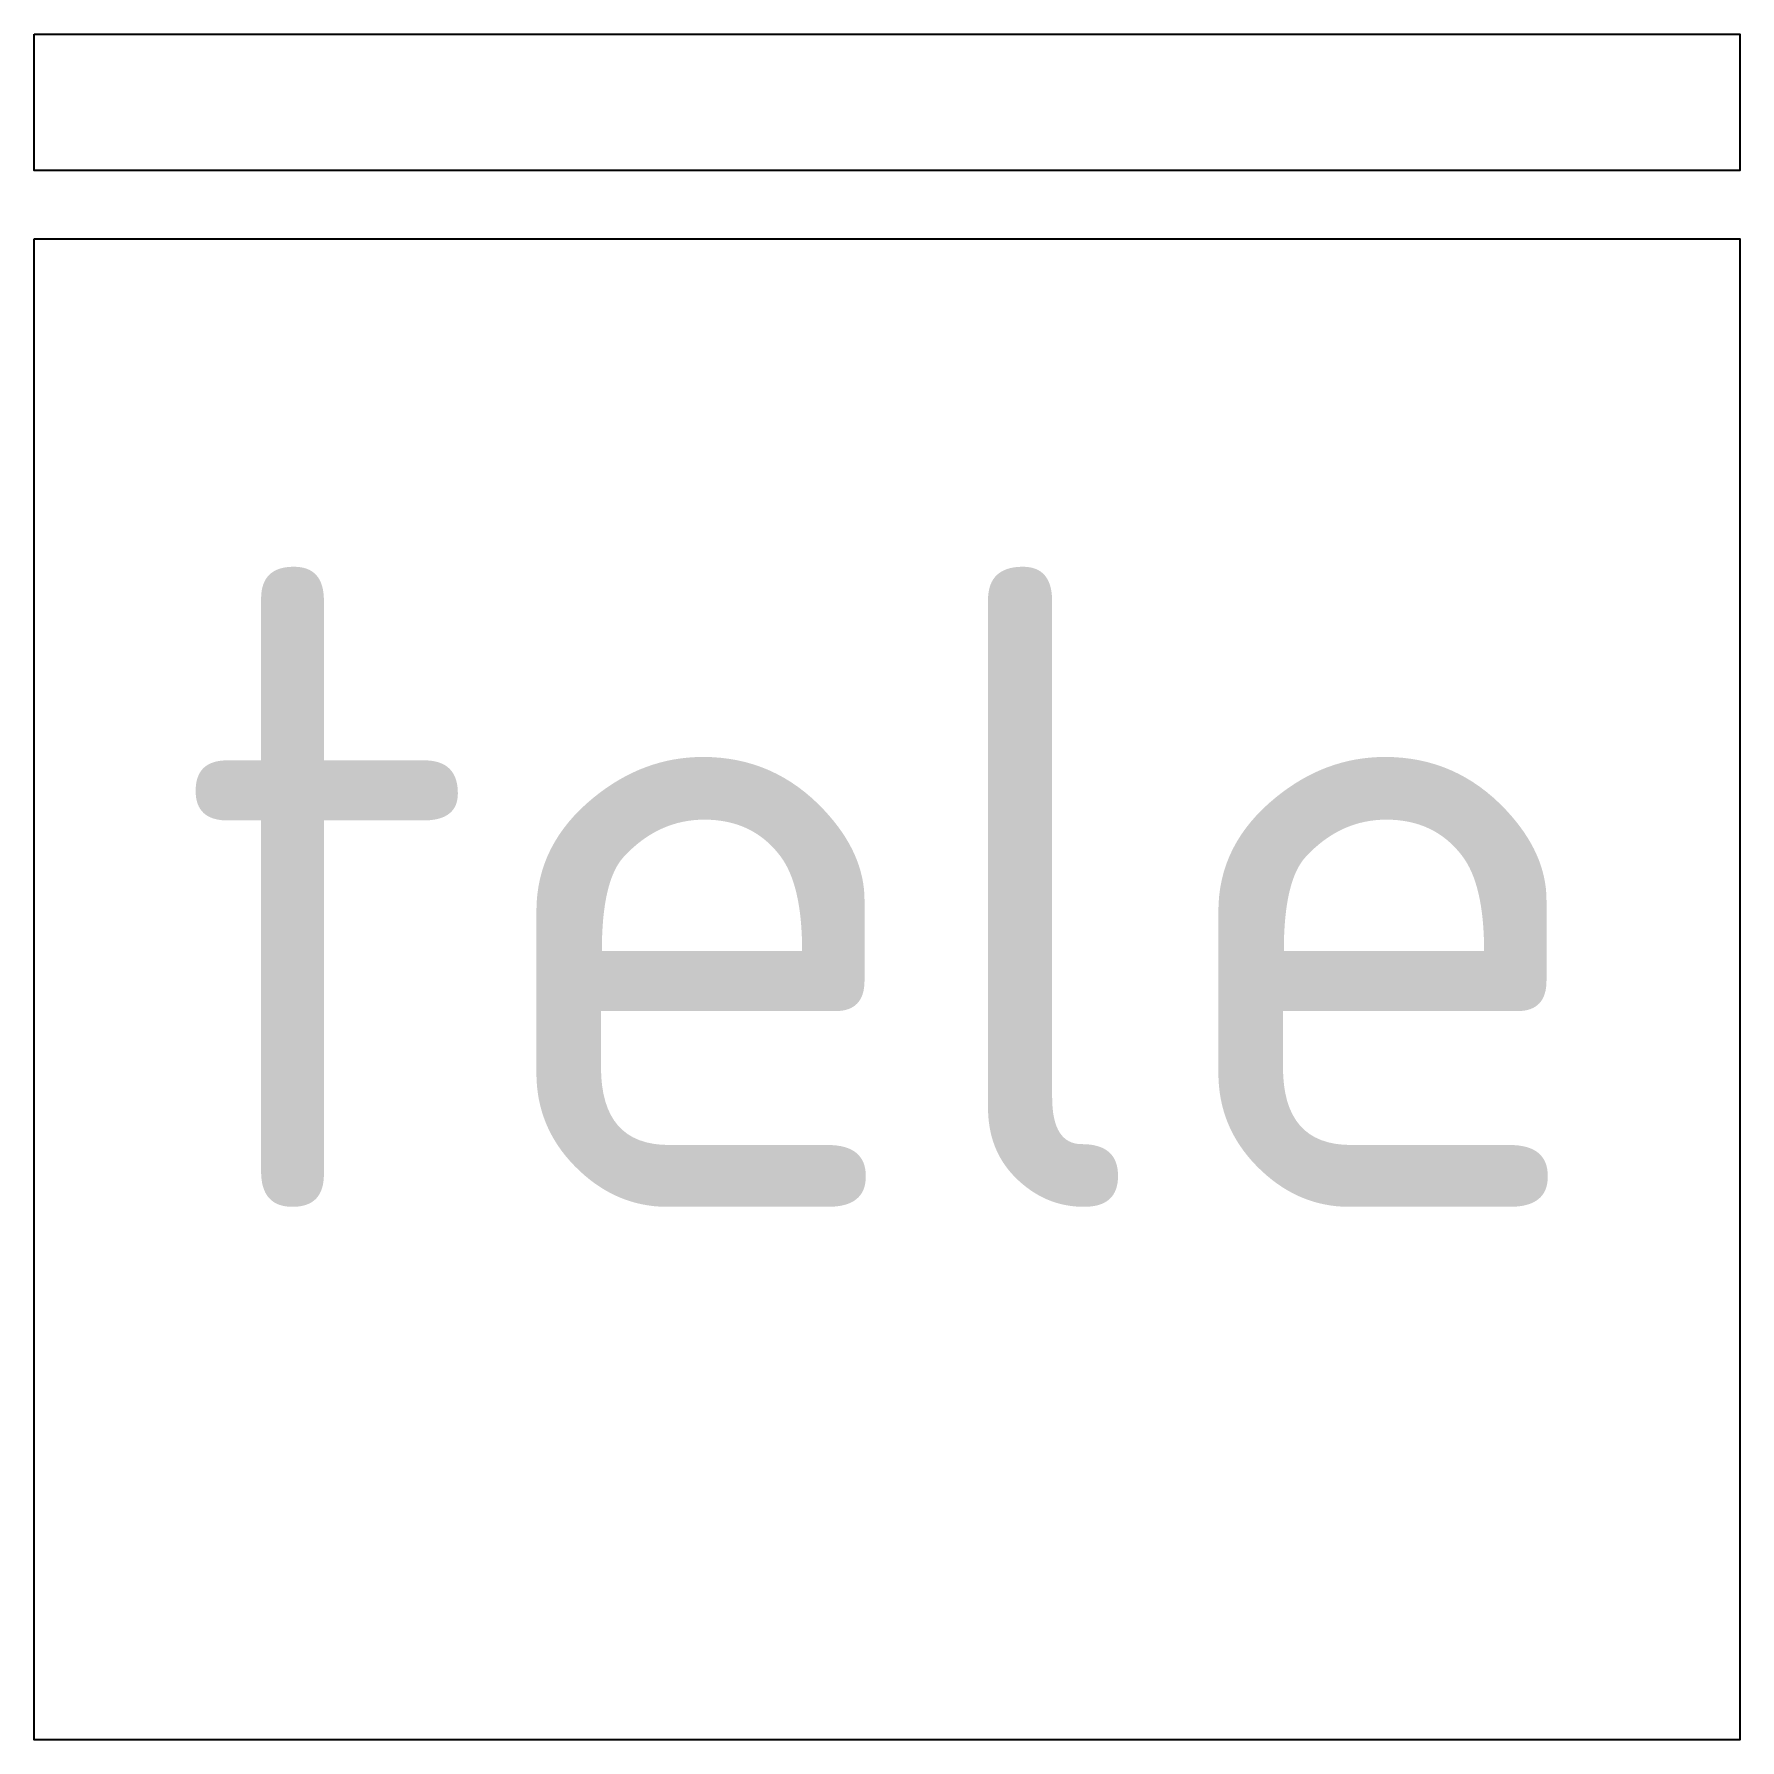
# Model space of a CAD drawing. Extents: x -1 to 1, y -1 to 1.
import ezdxf
from ezdxf.enums import TextEntityAlignment as Align

# ---------------------------------------------------------------- set-up
doc = ezdxf.new("R2010")
doc.units = 0
doc.styles.add('NLCS-ISO', font='NLCS-ISO.ttf')

msp = doc.modelspace()

# ---------------------------------------------------------------- linework, layer by layer
for points in [[(-1, 1), (1, 1), (1, 0.84), (-1, 0.84)], [(-1, 0.76), (1, 0.76), (1, -1), (-1, -1)]]:
    msp.add_lwpolyline(points, close=True)

# ---------------------------------------------------------------- texts
at = {"style": 'NLCS-ISO'}
msp.add_text('tele', height=0.75, dxfattribs=at).set_placement((0, 0), align=Align.MIDDLE_CENTER)

doc.saveas('drawing.dxf')
